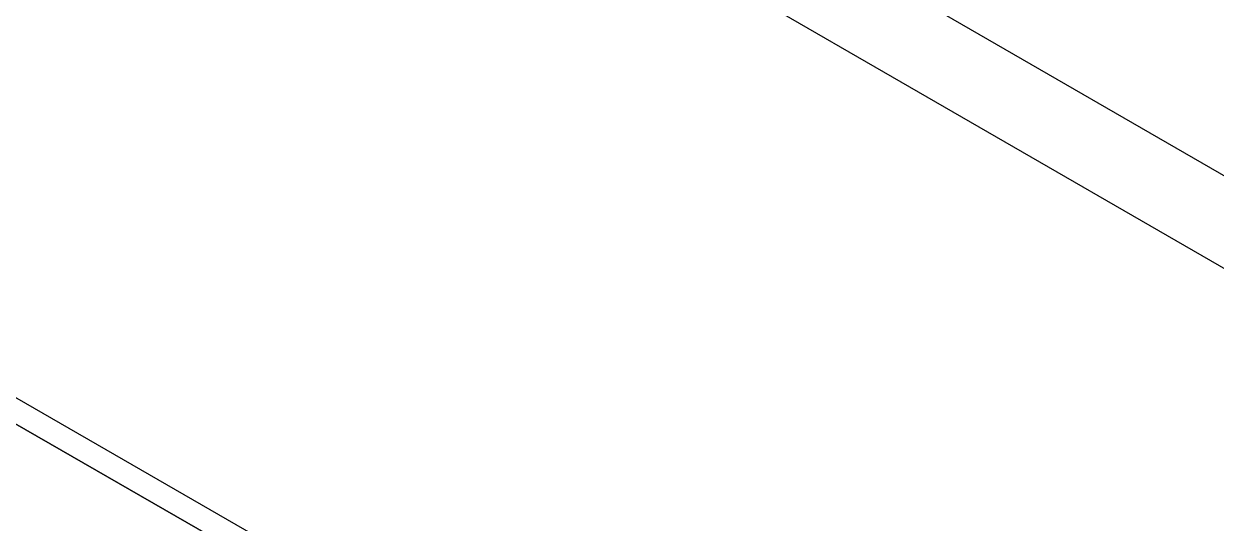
# Model space of a CAD drawing. Header units: inches. Extents: x 0.3 to 33.8, y 15.5 to 37.1.
# Drawn here: x 5.1068 to 5.5043, y 29.5969 to 29.7634 of the extents above; entities that cross this region are included whole.
import ezdxf

# ---------------------------------------------------------------- set-up
doc = ezdxf.new("R2010")
doc.units = ezdxf.units.IN
doc.header["$MEASUREMENT"] = 0

# ---------------------------------------------------------------- blocks, each defined once
blk = doc.blocks.new('60298_1')
at = {"transparency": 33554687}
for points in [[(5.76311, 29.56487), (2.83353, 31.25611)], [(5.76311, 29.53389), (2.83353, 31.22513)], [(5.49768, 29.4115), (5.07268, 29.65679), (5.06545, 29.65215)], [(5.06545, 29.65215), (5.49045, 29.40737)], [(5.06545, 29.07997), (5.49045, 28.83468), (5.49045, 29.40737), (5.06545, 29.65215), (5.06545, 29.07997)]]:
    blk.add_lwpolyline(points, dxfattribs=at)

msp = doc.modelspace()

# ---------------------------------------------------------------- block references
msp.add_blockref('60298_1', (0, 0))

doc.saveas('drawing.dxf')
